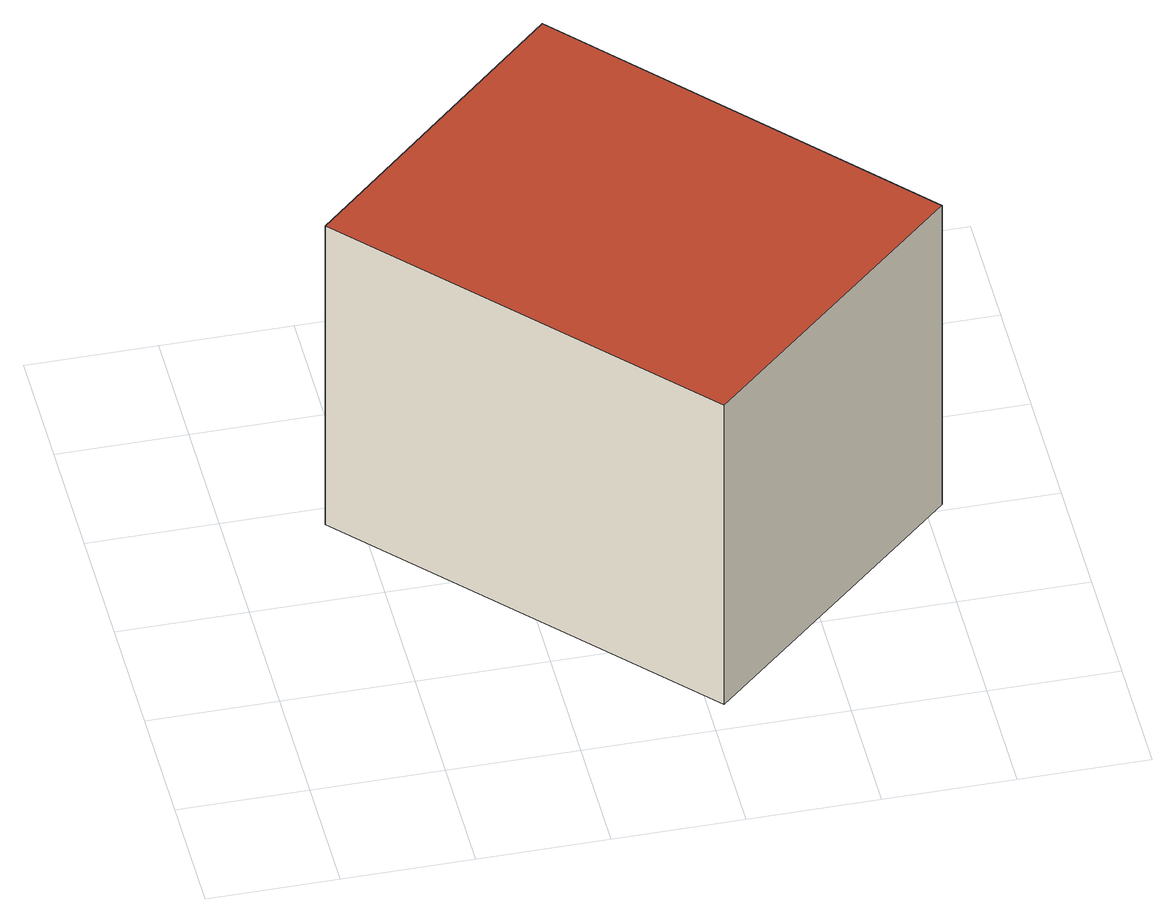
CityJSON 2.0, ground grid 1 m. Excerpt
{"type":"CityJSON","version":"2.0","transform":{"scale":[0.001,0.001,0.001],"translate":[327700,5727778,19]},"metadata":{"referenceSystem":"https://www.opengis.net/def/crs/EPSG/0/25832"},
"CityObjects":{
"building1":{"type":"Building","attributes":{"Geometrietyp2DReferenz":"3000","Gemeindeschluessel":"05170048","function":"31001_2723","roofType":"1000","measuredHeight":2.86},"address":[{"country":"Germany","locality":"Wesel","thoroughfareNumber":"1","thoroughfareName":"Loh"}],"geometry":[{"type":"Solid","lod":"2","boundaries":[[[[0,1,2,3]],[[4,5,1,0]],[[6,7,5,4]],[[3,2,7,6]],[[4,0,3,6]],[[1,5,7,2]]]],"semantics":{"surfaces":[{"type":"WallSurface"},{"type":"RoofSurface"},{"type":"GroundSurface"}],"values":[[0,0,0,0,1,2]]}}]}
},
"vertices":[
[5131,2067,3702],[5131,2067,846],[2755,4647,846],[2755,4647,3702],[3120,268,3702],[3120,268,846],[743,2820,3702],[743,2820,846]
]}
